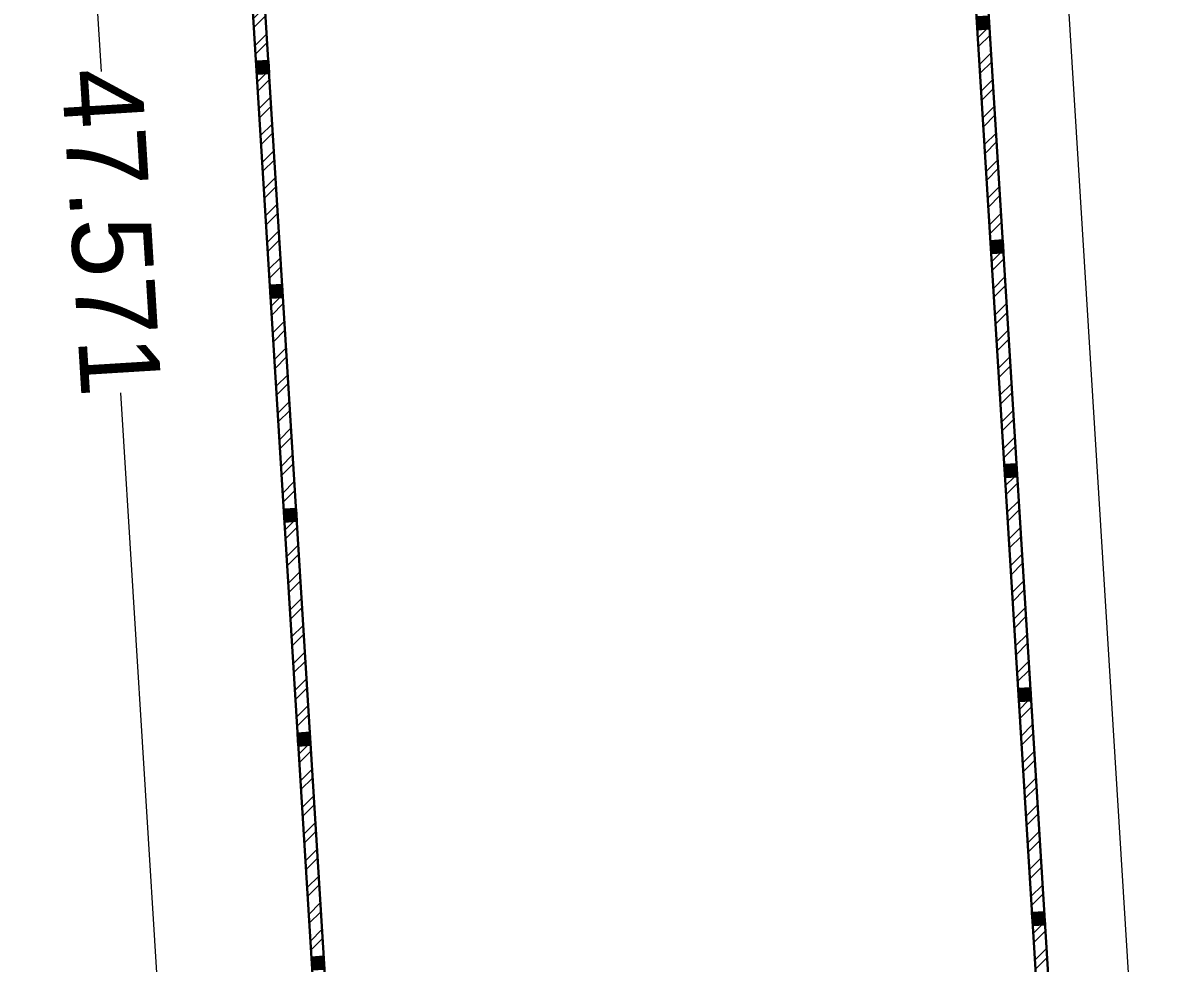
# Model space of a CAD drawing. Header units: millimetres. Extents: x 3614 to 12428, y -844 to 6844.
# Drawn here: x 5287.12 to 5308.49, y -459.24 to -441.67 of the extents above; entities that cross this region are included whole.
import ezdxf

# ---------------------------------------------------------------- set-up
doc = ezdxf.new("R2010")
doc.units = ezdxf.units.MM
doc.header["$LTSCALE"] = 40
doc.header["$MEASUREMENT"] = 0
doc.header["$PDMODE"] = 32
doc.header["$PDSIZE"] = 0.02
doc.layers.get('0').update_dxf_attribs({"linetype": 'CONTINUOUS', "lineweight": 20})
doc.layers.get('Defpoints').update_dxf_attribs({"linetype": 'CONTINUOUS', "lineweight": 20})
for name, color, linetype, lineweight in [('Column', 252, 'CONTINUOUS', 30), ('Column Hatch', 253, 'CONTINUOUS', 13), ('Dim', 220, 'CONTINUOUS', 15), ('Hatch', 42, 'CONTINUOUS', 15), ('Property Line', 1, 'CONTINUOUS', 30)]:
    doc.layers.add(name, color=color, linetype=linetype, lineweight=lineweight)
doc.styles.add('Tabrej', font='GOTHIC.TTF')
doc.dimstyles.new('Tabrej', dxfattribs={"dimtxt": 0.5, "dimasz": 0.45, "dimexe": 0.18, "dimexo": 0.0625, "dimgap": 0.09, "dimtad": 0, "dimdec": 3, "dimzin": 0, "dimdsep": 46, "dimtxsty": 'Tabrej', "dimcen": 0, "dimclrd": 256, "dimclre": 256, "dimclrt": 7, "dimaunit": 1, "dimadec": 3, "dimazin": 0, "dimtfac": 1, "dimtdec": 3, "dimtofl": 0, "dimtmove": 0, "dimatfit": 3, "dimfxl": 0, "dimtolj": 1, "dimtzin": 0, "dimlwd": -1, "dimlwe": -1, "dimarcsym": 0})

# ---------------------------------------------------------------- blocks, each defined once
blk = doc.blocks.new('*D32')
at = {"layer": 'Defpoints', "color": 0, "ltscale": 0.05, "transparency": 16777216}
for p in [(5302.83, -400.21), (5307.032, -468.284), (5308.311, -468.205)]:
    blk.add_point(p, dxfattribs=at)
at = {"layer": 'Dim', "ltscale": 0.05, "transparency": 16777216}
for p, q in [((5302.893, -400.206), (5304.29, -400.12)), ((5304.138, -400.58), (5306.016, -431.012)), ((5308.284, -467.756), (5306.406, -437.324)), ((5307.094, -468.28), (5308.491, -468.194))]:
    blk.add_line(p, q, dxfattribs=at)
for points in [[(5304.213, -400.576), (5304.063, -400.585), (5304.11, -400.131)], [(5308.359, -467.751), (5308.209, -467.76), (5308.311, -468.205)]]:
    blk.add_solid(points, dxfattribs=at)
at = {"layer": 'Dim', "color": 7, "lineweight": 35, "ltscale": 0.05, "transparency": 16777216, "insert": (5306.211, -434.168), "char_height": 1.5, "attachment_point": 5, "rotation": 273.5315, "style": 'Tabrej'}
blk.add_mtext('\\A1;68.203', dxfattribs=at)
blk = doc.blocks.new('*D33')
at = {"layer": 'Defpoints', "color": 0, "ltscale": 0.05, "transparency": 16777216}
for p in [(5290.41, -421.649), (5293.342, -469.129), (5290.227, -469.321)]:
    blk.add_point(p, dxfattribs=at)
at = {"layer": 'Dim', "ltscale": 0.05, "transparency": 16777216}
for p, q in [((5290.348, -421.652), (5287.116, -421.852)), ((5287.324, -422.29), (5288.576, -442.579)), ((5290.2, -468.872), (5288.947, -448.583)), ((5293.279, -469.133), (5290.048, -469.332))]:
    blk.add_line(p, q, dxfattribs=at)
for points in [[(5287.399, -422.285), (5287.249, -422.295), (5287.296, -421.841)], [(5290.275, -468.867), (5290.125, -468.877), (5290.227, -469.321)]]:
    blk.add_solid(points, dxfattribs=at)
at = {"layer": 'Dim', "color": 7, "lineweight": 35, "ltscale": 0.05, "transparency": 16777216, "insert": (5288.762, -445.581), "char_height": 1.5, "attachment_point": 5, "rotation": 273.5328, "style": 'Tabrej'}
blk.add_mtext('\\A1;47.571', dxfattribs=at)
blk = doc.blocks.new('colm boundary')
at = {"layer": 'Column Hatch', "ltscale": 0.05}
h = blk.add_hatch(color=256, dxfattribs=at)
h.dxf.hatch_style = 1
h.paths.add_polyline_path([(5329.066, -456.275), (5329.296, -456.275), (5329.296, -456.045), (5329.066, -456.045)])
at = {"layer": 'Column', "ltscale": 0.05}
blk.add_lwpolyline([(5329.066, -456.275), (5329.296, -456.275), (5329.296, -456.045), (5329.066, -456.045)], close=True, dxfattribs=at)
blk = doc.blocks.new('fgb')
at = {"layer": 'Hatch', "ltscale": 0.05}
h = blk.add_hatch(dxfattribs=at)
h.set_pattern_fill('ANSI32', color=256)
h.set_pattern_definition([(45, (-248.75636, 42.777), (-0.265165043, 0.265165043), []), (45, (-248.57958, 42.777), (-0.265165043, 0.265165043), [])])
h.paths.add_polyline_path([(5041.668, -379.101), (5041.912, -383.056), (5042.142, -383.041), (5041.898, -379.087)])
h = blk.add_hatch(dxfattribs=at)
h.set_pattern_fill('ANSI32', color=256)
h.set_pattern_definition([(45, (-235.03767, 39.424), (-0.265165043, 0.265165043), []), (45, (-234.8609, 39.424), (-0.265165043, 0.265165043), [])])
h.paths.add_polyline_path([(5055.387, -382.454), (5055.631, -386.409), (5055.861, -386.395), (5055.616, -382.44)])
h = blk.add_hatch(dxfattribs=at)
h.set_pattern_fill('ANSI32', color=256)
h.set_pattern_definition([(45, (-248.49804, 38.59298), (-0.265165043, 0.265165043), []), (45, (-248.32127, 38.59298), (-0.265165043, 0.265165043), [])])
h.paths.add_polyline_path([(5041.926, -383.285), (5042.171, -387.24), (5042.4, -387.226), (5042.156, -383.271)])
h = blk.add_hatch(dxfattribs=at)
h.set_pattern_fill('ANSI32', color=256)
h.set_pattern_definition([(45, (-234.77936, 35.23995), (-0.265165043, 0.265165043), []), (45, (-234.6026, 35.23995), (-0.265165043, 0.265165043), [])])
h.paths.add_polyline_path([(5055.645, -386.638), (5055.889, -390.593), (5056.119, -390.579), (5055.875, -386.624)])
h = blk.add_hatch(dxfattribs=at)
h.set_pattern_fill('ANSI32', color=256)
h.set_pattern_definition([(45, (-248.23973, 34.40894), (-0.265165043, 0.265165043), []), (45, (-248.06296, 34.40894), (-0.265165043, 0.265165043), [])])
h.paths.add_polyline_path([(5042.185, -387.469), (5042.429, -391.424), (5042.658, -391.41), (5042.414, -387.455)])
h = blk.add_hatch(dxfattribs=at)
h.set_pattern_fill('ANSI32', color=256)
h.set_pattern_definition([(45, (-234.52105, 31.05592), (-0.265165043, 0.265165043), []), (45, (-234.34427, 31.05592), (-0.265165043, 0.265165043), [])])
h.paths.add_polyline_path([(5055.903, -390.822), (5056.148, -394.777), (5056.377, -394.763), (5056.133, -390.808)])
h = blk.add_hatch(dxfattribs=at)
h.set_pattern_fill('ANSI32', color=256)
h.set_pattern_definition([(45, (-247.98142, 30.2249), (-0.265165043, 0.265165043), []), (45, (-247.80464, 30.2249), (-0.265165043, 0.265165043), [])])
h.paths.add_polyline_path([(5042.443, -391.653), (5042.687, -395.608), (5042.917, -395.594), (5042.673, -391.639)])
h = blk.add_hatch(dxfattribs=at)
h.set_pattern_fill('ANSI32', color=256)
h.set_pattern_definition([(45, (-234.26274, 26.8719), (-0.265165043, 0.265165043), []), (45, (-234.08596, 26.8719), (-0.265165043, 0.265165043), [])])
h.paths.add_polyline_path([(5056.162, -395.006), (5056.406, -398.961), (5056.635, -398.947), (5056.391, -394.992)])
h = blk.add_hatch(dxfattribs=at)
h.set_pattern_fill('ANSI32', color=256)
h.set_pattern_definition([(45, (-247.7231, 26.04088), (-0.265165043, 0.265165043), []), (45, (-247.54633, 26.04088), (-0.265165043, 0.265165043), [])])
h.paths.add_polyline_path([(5042.701, -395.837), (5042.946, -399.792), (5043.175, -399.778), (5042.931, -395.823)])
h = blk.add_hatch(dxfattribs=at)
h.set_pattern_fill('ANSI32', color=256)
h.set_pattern_definition([(45, (-234.00443, 22.68785), (-0.265165043, 0.265165043), []), (45, (-233.82765, 22.68785), (-0.265165043, 0.265165043), [])])
h.paths.add_polyline_path([(5056.42, -399.19), (5056.664, -403.145), (5056.894, -403.131), (5056.65, -399.176)])
at = {"layer": 'Column Hatch', "ltscale": 0.05}
for points in [[(5041.668, -379.101), (5041.912, -383.056), (5042.142, -383.041), (5041.898, -379.087), (5041.668, -379.101)], [(5055.387, -382.454), (5055.631, -386.409), (5055.861, -386.395), (5055.616, -382.44), (5055.387, -382.454)], [(5041.926, -383.285), (5042.171, -387.24), (5042.4, -387.226), (5042.156, -383.271), (5041.926, -383.285)], [(5055.645, -386.638), (5055.889, -390.593), (5056.119, -390.579), (5055.875, -386.624), (5055.645, -386.638)], [(5042.185, -387.469), (5042.429, -391.424), (5042.658, -391.41), (5042.414, -387.455), (5042.185, -387.469)], [(5055.903, -390.822), (5056.148, -394.777), (5056.377, -394.763), (5056.133, -390.808), (5055.903, -390.822)], [(5042.443, -391.653), (5042.687, -395.608), (5042.917, -395.594), (5042.673, -391.639), (5042.443, -391.653)], [(5056.162, -395.006), (5056.406, -398.961), (5056.635, -398.947), (5056.391, -394.992), (5056.162, -395.006)], [(5042.701, -395.837), (5042.946, -399.792), (5043.175, -399.778), (5042.931, -395.823), (5042.701, -395.837)], [(5056.42, -399.19), (5056.664, -403.145), (5056.894, -403.131), (5056.65, -399.176), (5056.42, -399.19)]]:
    blk.add_lwpolyline(points, dxfattribs=at)
at = {"layer": 'Property Line', "lineweight": 30, "ltscale": 0.2}
for p, q in [((5057.242, -408.771), (5053.043, -340.759)), ((5057.012, -408.785), (5052.827, -340.997)), ((5040.836, -361.898), (5043.782, -409.602)), ((5040.621, -362.135), (5043.552, -409.616))]:
    blk.add_line(p, q, dxfattribs=at)
at = {"layer": 'Column Hatch', "rotation": 3.532813035008401}
for p in [(-291.668, -255.424), (-305.128, -256.255), (-291.409, -259.608), (-304.87, -260.439), (-291.151, -263.792), (-304.611, -264.623), (-290.893, -267.976), (-304.353, -268.807), (-290.634, -272.16), (-304.095, -272.991)]:
    blk.add_blockref('colm boundary', p, dxfattribs=at)

msp = doc.modelspace()

# ---------------------------------------------------------------- block references
msp.add_blockref('fgb', (249.5596, -59.341))

# ---------------------------------------------------------------- dimensions: what is measured, and where the dimension line sits
at = {"layer": 'Dim', "lineweight": 35, "ltscale": 0.05}
for p1, p2, distance, picture, middle in [((5302.8305, -400.2101), (5307.0316, -468.2838), 1.2822, '*D32', (5306.2108, -434.168)), ((5290.4103, -421.6486), (5293.3416, -469.129), -3.1202, '*D33', (5288.7617, -445.5811))]:
    dim = msp.add_aligned_dim(p1=p1, p2=p2, distance=distance, dimstyle='Tabrej', override={"dimtxt": 1.5, "dimpost": '\\X'}, dxfattribs=at)
    dim.commit()
    dim.dimension.update_dxf_attribs({"geometry": picture, "text_midpoint": middle})

doc.saveas('drawing.dxf')
